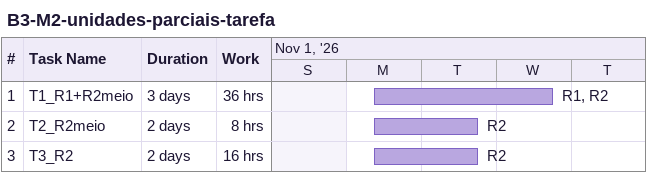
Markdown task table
B3-M2-unidades-parciais-tarefa

| ID | Task | Duration | Start | Finish | Resources | Work (h) |
|---|---|---|---|---|---|---|
| 1 | T1_R1+R2meio | 3d | 2026-11-02 | 2026-11-04 | R1, R2 | 36 |
| 2 | T2_R2meio | 2d | 2026-11-02 | 2026-11-03 | R2 | 8 |
| 3 | T3_R2 | 2d | 2026-11-02 | 2026-11-03 | R2 | 16 |
